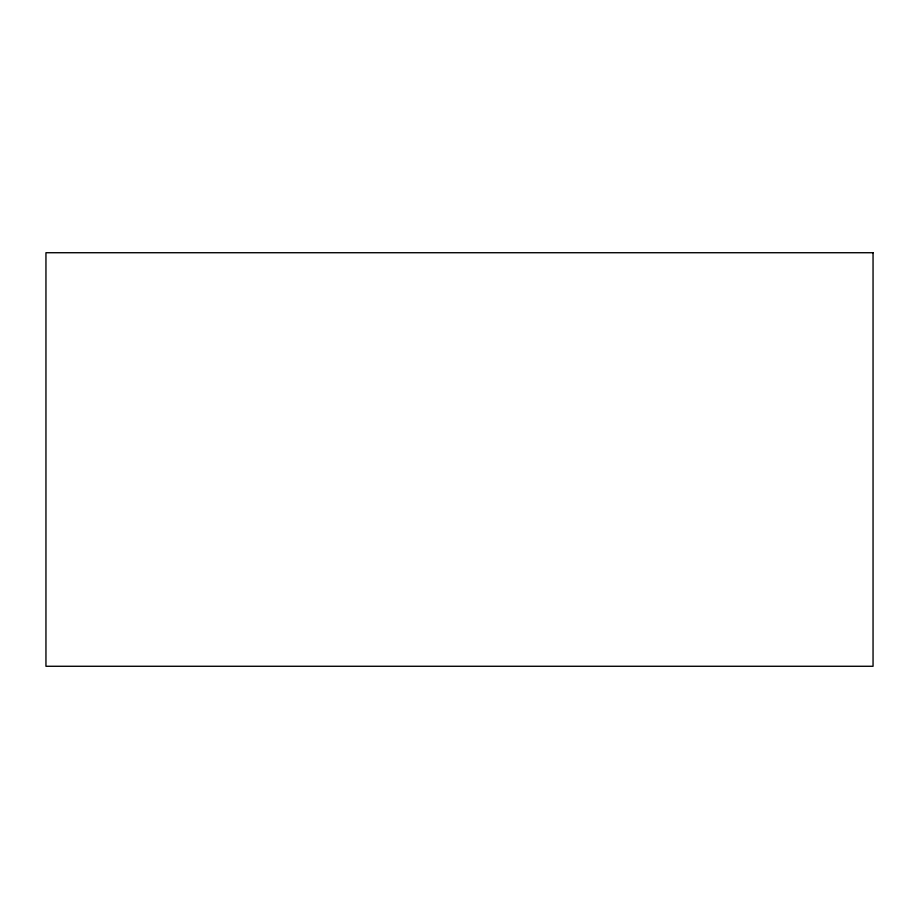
<?xml version="1.0" encoding="UTF-8"?>
<svg xmlns="http://www.w3.org/2000/svg" width="919" height="919" viewBox="0 0 919 919"><rect width="100%" height="100%" fill="white"/><g stroke="black" fill="none" stroke-linecap="round" stroke-linejoin="round"><path stroke-width="1.38" d="M873.05 252.725L45.95 252.725L45.95 666.275L873.05 666.275L873.05 252.725"/></g></svg>
